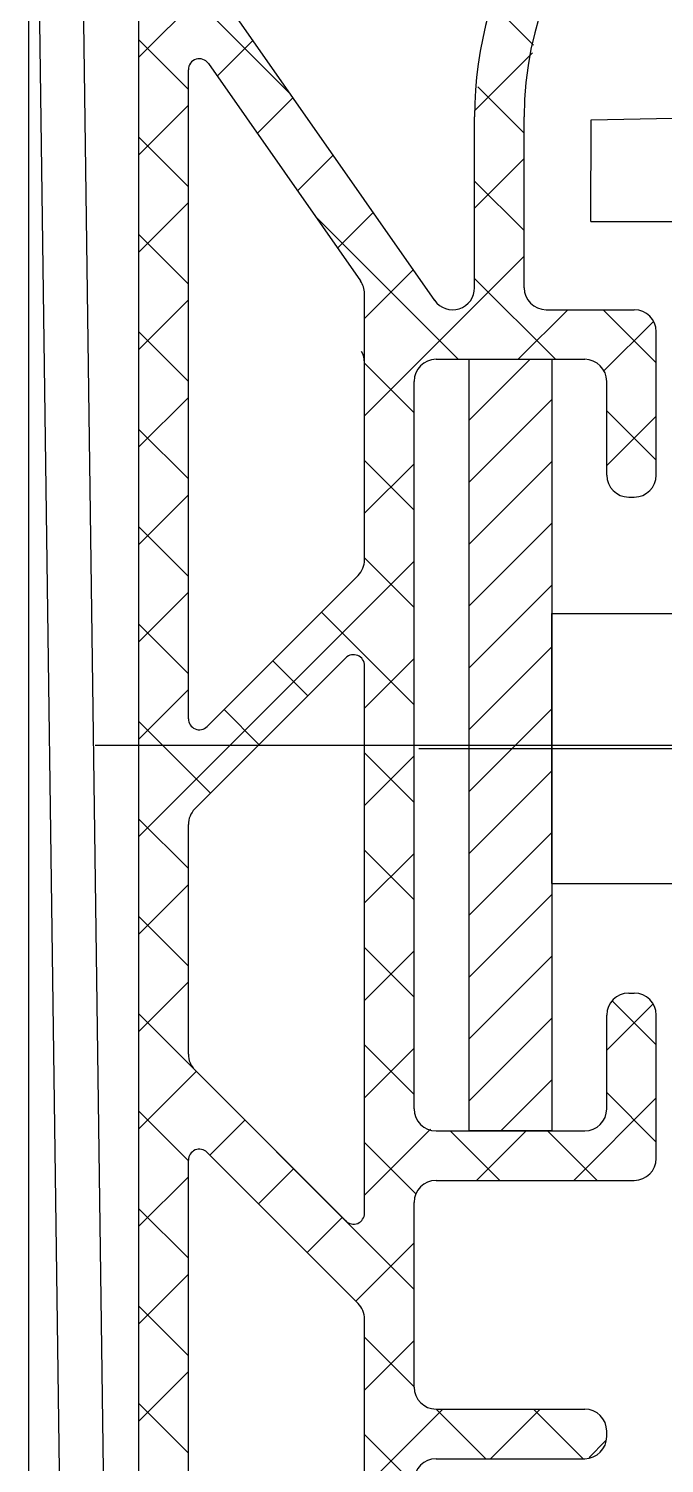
# Model space of a CAD drawing. Header units: centimetres. Extents: x 470464 to 524273, y 49611 to 59074.
# Drawn here: x 504122.485 to 504123.639, y 50530.166 to 50532.77 of the extents above; entities that cross this region are included whole.
import ezdxf

# ---------------------------------------------------------------- set-up
doc = ezdxf.new("R2010")
doc.units = ezdxf.units.CM
doc.header["$MEASUREMENT"] = 0
doc.linetypes.add('CENTER', pattern=[50.8, 31.75, -6.35, 6.35, -6.35])
doc.linetypes.add('SOLID', pattern=[0])
doc.layers.add('vinç', color=7, linetype='Continuous')

# ---------------------------------------------------------------- blocks, each defined once
blk = doc.blocks.new('yguygyukfyukgjkhkjh')
at = {"color": 2, "linetype": 'SOLID'}
for p, q in [((416698.0588, 68817.6073), (416698.0588, 68824.2809)), ((416698.0588, 68824.2743), (416698.14, 68818.3297)), ((416698.1388, 68824.2754), (416698.22, 68818.3302)), ((416698.2588, 68817.2935), (416698.2588, 68823.6735)), ((416698.5334, 68822.7056), (416698.2588, 68822.9802)), ((416698.356, 68822.9589), (416698.796, 68822.3305)), ((416698.3932, 68822.9059), (416698.2588, 68822.7715)), ((416698.9759, 68822.7934), (416698.9028, 68822.8665)), ((416698.3488, 68822.7134), (416698.2588, 68822.8034)), ((416698.466, 68822.8019), (416698.4013, 68822.7373)), ((416698.9741, 68822.7797), (416698.8701, 68822.6757)), ((416698.3852, 68822.7604), (416698.6616, 68822.3657)), ((416698.3488, 68821.5713), (416698.3488, 68822.7489)), ((416698.9588, 68822.6337), (416698.8747, 68822.7178)), ((416698.3488, 68822.6847), (416698.2588, 68822.5947)), ((416698.5388, 68822.6979), (416698.4741, 68822.6333)), ((416698.8688, 68822.3535), (416698.8688, 68822.6635)), ((416698.9588, 68822.3535), (416698.9588, 68822.6635)), ((416699.0801, 68822.4735), (416699.0806, 68822.6582)), ((416699.0806, 68822.6582), (416699.2286, 68822.6608)), ((416698.3488, 68822.5366), (416698.2588, 68822.6266)), ((416698.6116, 68822.594), (416698.5469, 68822.5293)), ((416698.9588, 68822.5876), (416698.8688, 68822.4976)), ((416698.9588, 68822.457), (416698.8688, 68822.547)), ((416698.3488, 68822.508), (416698.2588, 68822.418)), ((416698.8387, 68822.2235), (416698.5798, 68822.4824)), ((416698.6844, 68822.49), (416698.6197, 68822.4254)), ((416699.0801, 68822.4735), (416699.2281, 68822.4735)), ((416698.3488, 68822.3599), (416698.2588, 68822.4499)), ((416698.9588, 68822.4109), (416698.6688, 68822.1209)), ((416698.7572, 68822.386), (416698.6688, 68822.2976)), ((416699.0155, 68822.2235), (416698.8688, 68822.3702)), ((416698.6688, 68821.8596), (416698.6688, 68822.3427)), ((416698.3488, 68822.3312), (416698.2588, 68822.2412)), ((416699.0382, 68822.3135), (416698.9482, 68822.2235)), ((416698.9988, 68822.3135), (416699.1588, 68822.3135)), ((416699.1988, 68822.217), (416699.1023, 68822.3135)), ((416699.1938, 68822.2923), (416699.1038, 68822.2023)), ((416698.3488, 68822.1831), (416698.2588, 68822.2731)), ((416699.1988, 68822.0135), (416699.1988, 68822.2735)), ((416698.7588, 68822.1266), (416698.6688, 68822.2166)), ((416698.7988, 68822.2235), (416699.0688, 68822.2235)), ((416698.7588, 68820.8635), (416698.7588, 68822.1835)), ((416699.1088, 68822.0135), (416699.1088, 68822.1835)), ((416698.3488, 68822.1544), (416698.2588, 68822.0644)), ((416699.1988, 68822.0402), (416699.1088, 68822.1302)), ((416699.1988, 68822.1205), (416699.1088, 68822.0305)), ((416698.3488, 68822.0063), (416698.2588, 68822.0963)), ((416698.7588, 68821.9499), (416698.6688, 68822.0399)), ((416698.7588, 68822.0341), (416698.6688, 68821.9441)), ((416698.3488, 68821.9776), (416698.2588, 68821.8876)), ((416699.1488, 68821.9735), (416699.1588, 68821.9735)), ((416698.3488, 68821.8295), (416698.2588, 68821.9195)), ((416698.7588, 68821.8573), (416698.2588, 68821.3573)), ((416698.7588, 68821.7731), (416698.6688, 68821.8631)), ((416698.3829, 68821.5572), (416698.6571, 68821.8313)), ((416698.3488, 68821.8009), (416698.2588, 68821.7109)), ((416698.7588, 68821.5963), (416698.5904, 68821.7647)), ((416698.3488, 68821.6528), (416698.2588, 68821.7428)), ((416699.0088, 68821.2721), (416699.0088, 68821.7621)), ((416699.0088, 68821.7621), (416699.3938, 68821.7621)), ((416698.3605, 68821.4075), (416698.6346, 68821.6816)), ((416698.5657, 68821.6126), (416698.502, 68821.6763)), ((416698.7588, 68821.6805), (416698.6688, 68821.5905)), ((416698.6688, 68820.674), (416698.6688, 68821.6675)), ((416698.3488, 68821.6241), (416698.2588, 68821.5341)), ((416698.4773, 68821.5242), (416698.4137, 68821.5879)), ((416698.3889, 68821.4359), (416698.2588, 68821.566)), ((416698.1794, 68821.5235), (416699.3301, 68821.5235)), ((416698.7588, 68821.4195), (416698.6688, 68821.5095)), ((416698.7588, 68821.5037), (416698.6688, 68821.4137)), ((416698.3488, 68821.2992), (416698.2588, 68821.3892)), ((416698.3488, 68820.9623), (416698.3488, 68821.3792)), ((416698.7588, 68821.2428), (416698.6688, 68821.3328)), ((416698.7588, 68821.327), (416698.6688, 68821.237)), ((416698.3488, 68821.2705), (416698.2588, 68821.1805)), ((416699.0088, 68821.2721), (416699.3938, 68821.2721)), ((416698.3488, 68821.1224), (416698.2588, 68821.2124)), ((416698.7588, 68821.066), (416698.6688, 68821.156)), ((416698.7588, 68821.1502), (416698.6688, 68821.0602)), ((416698.3488, 68821.0937), (416698.2588, 68821.0037)), ((416699.1488, 68821.0735), (416699.1588, 68821.0735)), ((416698.7588, 68820.5356), (416698.2588, 68821.0356)), ((416699.1929, 68821.054), (416699.1088, 68820.9699)), ((416699.1988, 68820.9795), (416699.1195, 68821.0588)), ((416699.1088, 68820.8635), (416699.1088, 68821.0335)), ((416699.1988, 68820.7735), (416699.1988, 68821.0335)), ((416698.7588, 68820.8892), (416698.6688, 68820.9792)), ((416698.7588, 68820.9734), (416698.6688, 68820.8834)), ((416698.3632, 68820.9314), (416698.2588, 68820.827)), ((416698.3605, 68820.934), (416698.6346, 68820.6599)), ((416699.1988, 68820.8831), (416699.0492, 68820.7335)), ((416699.1988, 68820.8028), (416699.1088, 68820.8928)), ((416698.3488, 68820.7689), (416698.2588, 68820.8589)), ((416698.4516, 68820.843), (416698.3879, 68820.7793)), ((416698.7884, 68820.8263), (416698.6688, 68820.7066)), ((416698.7628, 68820.7084), (416698.6688, 68820.8024)), ((416698.7988, 68820.8235), (416699.0688, 68820.8235)), ((416698.9145, 68820.7335), (416698.8245, 68820.8235)), ((416698.9624, 68820.8235), (416698.8724, 68820.7335)), ((416699.0913, 68820.7335), (416699.0013, 68820.8235)), ((416698.3829, 68820.7843), (416698.6571, 68820.5102)), ((416698.3488, 68819.7768), (416698.3488, 68820.7702)), ((416698.54, 68820.7546), (416698.4763, 68820.6909)), ((416698.3488, 68820.7402), (416698.2588, 68820.6502)), ((416698.7988, 68820.7335), (416699.1588, 68820.7335)), ((416698.3488, 68820.5921), (416698.2588, 68820.6821)), ((416698.7588, 68820.3585), (416698.7588, 68820.6935)), ((416698.6283, 68820.6662), (416698.5647, 68820.6026)), ((416698.7588, 68820.6199), (416698.6531, 68820.5142)), ((416698.3488, 68820.5634), (416698.2588, 68820.4734)), ((416698.3488, 68820.4153), (416698.2588, 68820.5053)), ((416698.6688, 68820.065), (416698.6688, 68820.4819)), ((416698.7588, 68820.3589), (416698.6688, 68820.4489)), ((416698.7588, 68820.4431), (416698.6688, 68820.3531)), ((416698.3488, 68820.3866), (416698.2588, 68820.2966)), ((416698.3488, 68820.2385), (416698.2588, 68820.3285)), ((416698.811, 68820.3185), (416698.6688, 68820.1763)), ((416698.7988, 68820.3185), (416699.0688, 68820.3185)), ((416698.8892, 68820.2285), (416698.7992, 68820.3185)), ((416698.9877, 68820.3185), (416698.8977, 68820.2285)), ((416699.066, 68820.2285), (416698.976, 68820.3185)), ((416698.7588, 68820.1821), (416698.6688, 68820.2721)), ((416699.1067, 68820.2607), (416699.0766, 68820.2306)), ((416699.1088, 68820.2685), (416699.1088, 68820.2785)), ((416698.7988, 68820.2285), (416699.0688, 68820.2285))]:
    blk.add_line(p, q, dxfattribs=at)
at = {"color": 2, "linetype": 'Continuous'}
for p, q in [((416698.8588, 68822.1128), (416698.9695, 68822.2235)), ((416698.8588, 68822.0005), (416699.0088, 68822.1505)), ((416698.8588, 68821.8883), (416699.0088, 68822.0383)), ((416698.8588, 68821.776), (416699.0088, 68821.926)), ((416698.8588, 68821.6638), (416699.0088, 68821.8138)), ((416698.8588, 68821.5515), (416699.0088, 68821.7015)), ((416698.8588, 68821.4393), (416699.0088, 68821.5893)), ((416698.8588, 68821.327), (416699.0088, 68821.477)), ((416698.8588, 68821.2148), (416699.0088, 68821.3648)), ((416698.8588, 68821.1025), (416699.0088, 68821.2525)), ((416698.8588, 68820.9903), (416699.0088, 68821.1403)), ((416698.8588, 68820.878), (416699.0088, 68821.028)), ((416698.9165, 68820.8235), (416699.0088, 68820.9158))]:
    blk.add_line(p, q, dxfattribs=at)
at = {"color": 2}
for p, q in [((416698.8588, 68822.2235), (416699.0088, 68822.2235)), ((416698.8588, 68820.8235), (416698.8588, 68822.2235)), ((416699.0088, 68822.2235), (416699.0088, 68820.8235)), ((416699.0088, 68820.8235), (416698.8588, 68820.8235))]:
    blk.add_line(p, q, dxfattribs=at)
at = {"color": 2, "linetype": 'CENTER', "ltscale": 5}
blk.add_line((416698.7676, 68821.5171), (416703.1234, 68821.5171), dxfattribs=at)
at = {"color": 2, "linetype": 'SOLID'}
for centre, radius, start, end in [((416699.5688, 68822.6635), 0.7, 118.0409, 180), ((416699.5688, 68822.6635), 0.61, 90, 180), ((416698.3688, 68822.7489), 0.02, 35, 180), ((416698.6288, 68822.3427), 0.04, 0, 35), ((416698.8288, 68822.3535), 0.04, 215, 0), ((416698.9988, 68822.3535), 0.04, 180, 270), ((416699.1588, 68822.2735), 0.04, 0, 90), ((416698.6288, 68822.2179), 0.04, 0, 30), ((416698.7988, 68822.1835), 0.04, 90, 180), ((416699.0688, 68822.1835), 0.04, 0, 90), ((416699.1488, 68822.0135), 0.04, 180, 270), ((416699.1588, 68822.0135), 0.04, 270, 0), ((416698.6288, 68821.8596), 0.04, 315, 0), ((416698.6488, 68821.6675), 0.02, 0, 135), ((416698.3688, 68821.5713), 0.02, 180, 315), ((416698.3888, 68821.3792), 0.04, 135, 180), ((416699.1488, 68821.0335), 0.04, 90, 180), ((416699.1588, 68821.0335), 0.04, 0, 90), ((416698.3888, 68820.9623), 0.04, 180, 225), ((416698.7988, 68820.8635), 0.04, 180, 270), ((416699.0688, 68820.8635), 0.04, 270, 0), ((416698.3688, 68820.7702), 0.02, 45, 180), ((416699.1588, 68820.7735), 0.04, 270, 0), ((416698.7988, 68820.6935), 0.04, 90, 180), ((416698.6488, 68820.674), 0.02, 225, 0), ((416698.6288, 68820.4819), 0.04, 0, 45), ((416698.7988, 68820.3585), 0.04, 180, 270), ((416699.0688, 68820.2785), 0.04, 0, 90), ((416699.0688, 68820.2685), 0.04, 270, 0), ((416698.7988, 68820.1885), 0.04, 90, 180)]:
    blk.add_arc(centre, radius, start, end, dxfattribs=at)
blk = doc.blocks.new('DHSETSRDJFDS')
at = {"layer": 'vinç', "color": 2}
blk.add_blockref('yguygyukfyukgjkhkjh', (106, -70), dxfattribs=at)

msp = doc.modelspace()

# ---------------------------------------------------------------- block references
at = {"layer": 'vinç', "color": 0}
msp.add_blockref('DHSETSRDJFDS', (87318.426, -18220.0537), dxfattribs=at)

doc.saveas('drawing.dxf')
